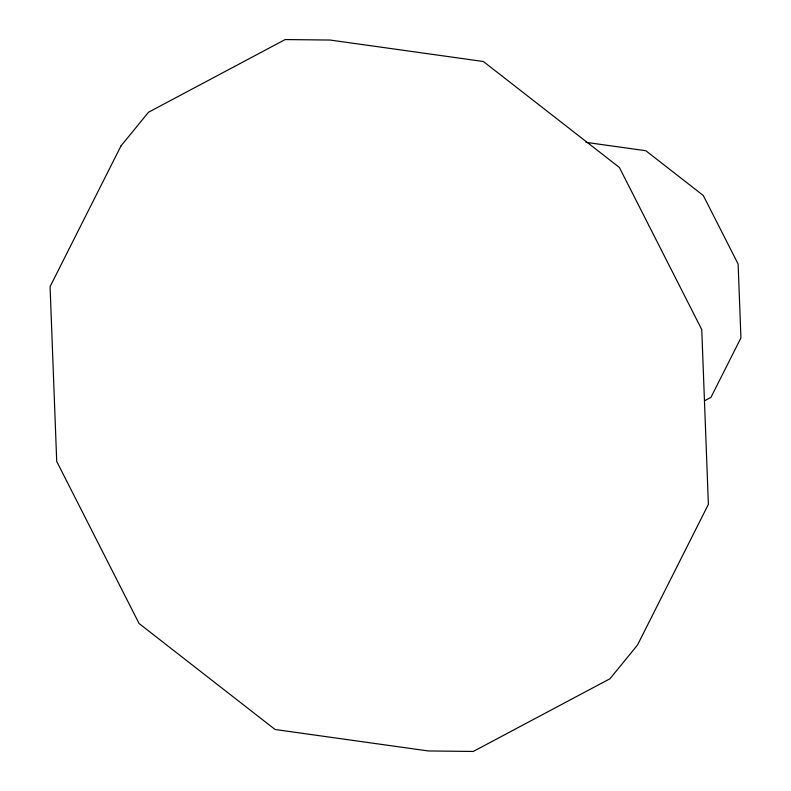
<?xml version="1.0" encoding="UTF-8"?>
<svg xmlns="http://www.w3.org/2000/svg" width="791" height="791" viewBox="0 0 791 791"><rect width="100%" height="100%" fill="white"/><g stroke="black" fill="none" stroke-linecap="round" stroke-linejoin="round"><path stroke-width="1.19" d="M704.544 400.76L710.98 397.339L740.93 337.895L738.122 264.026L703.308 195.515L645.822 150.725L585.943 142.34M120.934 146.009L50.07 286.649L56.715 461.43L139.078 623.526L275.1 729.5L428.327 750.956L473.275 751.45L609.99 678.747L637.526 644.991L708.39 504.351L701.755 329.57L619.383 167.474L483.36 61.5L330.134 40.044L285.185 39.55L148.481 112.253L120.934 146.009"/></g></svg>
